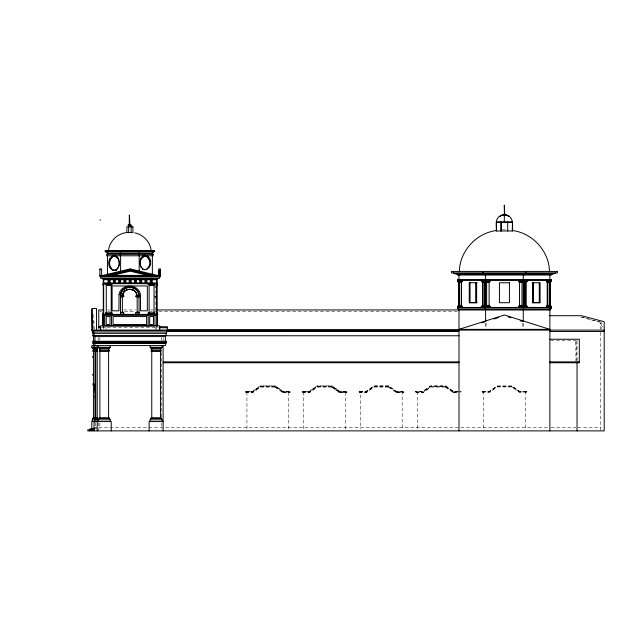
<?xml version="1.0" encoding="UTF-8"?>
<svg xmlns="http://www.w3.org/2000/svg" width="636" height="636" viewBox="0 0 636 636"><rect width="100%" height="100%" fill="white"/><g stroke="black" fill="none" stroke-linecap="round" stroke-linejoin="round"><path stroke-width="0.48" stroke-dasharray="3.18 2.39" d="M274.959 387.117L282.535 392.515L290.008 392.515L290.366 391.792M245.17 391.792L252.874 392.158L260.45 386.76L275.213 386.394L282.789 391.792L290.867 391.792L282.917 391.434L275.34 386.036L260.196 386.036L252.619 391.434L244.669 391.792L252.746 391.792L260.323 386.394L275.213 386.394M282.535 392.515L290.008 392.515M275.086 386.76L282.789 391.792M346.811 392.515L339.338 392.499L331.769 387.101L339.338 392.515L346.811 392.515L347.169 391.792M301.965 391.792L309.676 392.158L317.245 386.76L332.016 386.394L339.584 391.792L347.661 391.792L339.711 391.434L332.143 386.036L316.99 386.036L309.422 391.434L301.472 391.792L309.549 391.792L317.118 386.394L332.016 386.394M331.889 386.76L339.584 391.792M388.556 387.117L396.133 392.515L403.606 392.515L403.963 391.792M358.768 391.792L366.471 392.158L374.048 386.76L388.811 386.394L396.387 391.792L404.464 391.434L396.514 391.434L388.938 385.893L373.793 385.893L366.217 391.291L360.54 391.291L360.54 428.903M396.133 392.515L403.606 392.515M388.683 386.76L396.387 391.792M445.359 387.117L452.935 392.515L457.602 392.515M415.562 391.792L423.274 392.158L430.842 386.76L445.613 386.394L453.182 391.792L457.92 391.792M452.935 392.515L458.127 392.499M445.486 386.76L453.182 391.792M481.826 391.649L489.537 392.015L497.106 386.609L511.877 386.251L519.453 391.649L527.53 391.649L519.572 391.291L512.004 385.893L496.859 385.893L489.283 391.291L481.333 391.649L489.41 391.649L496.986 386.251L511.877 386.251M511.749 386.609L519.453 391.649M601.259 328.733L602.515 326.3M460.766 391.792L460.408 392.515M519.326 392.015L527.029 391.649M245.528 392.158L253.001 392.515L260.569 387.101L274.967 387.101M302.323 392.158L309.796 392.515L317.364 387.101L331.769 387.101M388.938 386.036L373.793 386.036L366.217 391.434L358.267 391.792L366.344 391.792L373.92 386.394L388.811 386.394M359.125 392.158L366.598 392.515L374.167 387.101L388.564 387.101M458.047 391.434L453.309 391.434L445.741 386.036L430.588 386.036L423.02 391.434L415.07 391.792L423.147 391.792L430.715 386.394L445.613 386.394M415.92 392.158L423.393 392.515L430.962 387.101L445.367 387.101M502.313 229.795L506.542 229.795M245.528 392.515L253.001 392.515M302.323 392.515L309.796 392.515M359.125 392.515L366.598 392.515M415.92 392.515L423.393 392.515M482.191 392.015L483.606 392.356M154.405 287.051L155.923 287.051M154.405 295.923L155.923 295.923M154.405 296.646L155.923 296.646M154.405 297.004L155.923 297.004M107.675 309.947L109.662 309.947M123.559 309.947L135.468 309.947M150.35 309.947L154.317 309.947M99.741 311.386L101.72 311.386M107.675 311.386L109.662 311.386M124.545 311.386L135.468 311.386M150.35 311.386L152.338 311.386M153.332 311.386L458 311.386M93.826 320.981L94.2 330.1M600.416 329.44L600.416 323.072L602.308 323.072M101.728 327.739L158.34 327.763M550.848 340.443L578.323 340.316M396.514 391.291L402.19 391.291L402.19 428.903M458.047 391.291L453.309 391.291L445.741 385.893L430.588 385.893L423.02 391.291L417.335 391.291L417.335 428.903M458.612 391.434L461.259 391.792L458.572 391.792M282.662 392.158L290.008 392.158M339.457 392.158L346.811 392.158M396.26 392.158L403.606 392.158M453.055 392.158L457.65 392.158M482.191 392.372L489.664 392.372L497.233 386.958L511.63 386.958L519.199 392.372L526.672 392.015M93.444 427.646L96.473 427.646M98.747 427.646L550.108 427.646M551.102 427.646L575.898 427.646M577.862 427.646L600.416 427.646M94.088 428.728L96.441 428.728M525.257 392.356L526.672 392.372M582.051 317.221L601.433 322.341M580.604 317.03L601.433 322.531M600.416 323.072L602.515 327.111M576.979 361.057L575.898 340.443L575.898 361.089M600.416 332.318L600.416 430.882M577.035 340.443L577.035 361.089M525.257 391.291L525.257 428.91M523.253 323.199L523.253 328.128M522.784 323.199L522.784 328.128M486.079 323.199L486.079 328.128M485.61 323.199L485.61 328.128M483.606 391.291L483.606 430.882M345.396 428.903L345.396 391.291L339.711 391.291L332.143 385.893L316.99 385.893L309.422 391.291L303.738 391.291L303.738 428.903M288.593 428.903L288.593 391.291L282.917 391.291L275.34 385.893L260.196 385.893L252.619 391.291L246.943 391.291L246.943 430.882M163.118 337.7L163.118 340.681M161.6 337.485L161.6 340.467M161.6 352.519L161.6 417.001M161.6 422.94L161.6 428.903M156.679 326.65L156.679 329.241M155.168 284.944L155.168 311.489M155.168 327.158L155.168 329.122M105.942 327.158L105.942 329.122M103.668 326.65L103.668 329.241M99.884 337.478L99.884 340.18M99.884 422.948L99.884 428.903M98.747 337.485L98.747 340.467M98.747 422.789L98.747 430.882M96.092 427.646L96.092 428.728M95.718 422.717L95.718 427.646M93.826 314.383L93.826 330.1"/><path stroke-width="0.95" d="M459.399 271.429C459.661 251.053 476.475 232.951 496.533 230.502M108.494 250.505C109.392 241.068 117.7 233.309 127.057 232.514M496.287 221.956L512.568 221.956L512.568 230.979L496.287 230.979C496.724 226.329 494.776 220.422 498.799 216.836M523.253 320.949L523.023 321.593L520.232 320.711M549.639 330.028L549.87 329.384L504.428 314.987L458.993 329.384L459.216 330.028M139.204 253.382L140.159 250.505M129.394 224.81L130.07 224.762L129.005 224.643A2.329 2.305 -90 0 1 130.364 224.699L131.262 225.295L129.251 224.762L129.354 214.92L129.927 224.81A2.154 0.612 -90 0 1 130.189 225.764L130.189 225.764A2.154 0.747 -90 0 0 129.863 224.81L129.426 224.619L130.078 224.731A2.154 0.747 90 0 1 130.428 225.613L130.428 225.613A2.154 0.875 -90 0 0 130.022 224.739L129.307 224.731A2.154 0.875 -90 0 0 129.203 224.858A2.154 0.747 -90 0 1 129.227 224.739M97.228 347.304L91.815 347.304L91.815 345.579L165.392 345.579L165.392 336.579L166.147 335.498L166.147 333.344M129.45 224.81L129.871 224.619M549.87 309.955L551.38 308.142L551.38 306.703L546.499 306.703L546.499 307.427M140.659 258.796L142.925 256.674A7.56 5.446 90 0 1 146.996 256.944L149.094 259.353L149.73 261.03M129.529 224.572L129.967 224.723M153.872 251.586L152.362 253.382L107.452 253.382L105.179 251.22L105.179 250.505L154.635 250.505L154.635 251.22L153.872 251.586L105.942 251.586M158.197 278.266L157.434 278.989L102.913 278.989L102.15 278.266M101.609 276.111L101.609 268.909L99.884 268.909L99.884 276.111L100.639 276.827L159.708 276.827L160.463 276.111L160.463 268.909L158.738 268.909L158.738 276.111M154.898 315.13L155.279 314.407M156.679 315.13L157.06 314.407M157.434 315.13L157.815 314.407L102.531 314.407L102.913 315.13L157.434 315.13L157.434 325.926L156.679 325.926M109.742 347.781L110.108 347.304A1.034 1.034 0 0 1 109.742 347.773L109.368 347.956M161.616 347.781L161.981 347.304A1.034 1.034 0 0 1 161.616 347.773L161.242 347.956M111.348 256.984C113.637 255.481 117.056 256.006 118.55 258.391M113.454 256.316C110.108 257.612 108.955 261.69 109.495 264.974M504.324 221.956L504.324 205.118L504.706 214.761L503.625 215.294L504.491 214.753L505.366 215.318L505.056 214.992C503.052 214.284 509.126 215.421 509.388 216.59L506.28 214.992L504.261 214.753M500.612 215.707L504.3 214.753L508.045 215.707L506.2 214.992M502.456 214.992L499.268 216.59L502.376 214.992L504.348 214.753M481.842 322.865L484.664 321.967M494.013 319.002L498.751 317.507M109.209 275.388L130.173 270.411L151.137 275.388M112.365 275.388L130.173 271.159L147.989 275.388M502.321 214.992L504.396 214.753M523.253 279.713L523.881 279.641L523.881 280.357M523.253 309.955L523.881 307.427M549.87 279.713L551.38 279.641L551.38 281.08L546.499 281.08L546.499 280.357M99.884 219.977L100.639 219.977M496.493 222.314L512.37 222.314M128.655 225.756L131.159 225.756M105.179 251.22L154.635 251.22M105.942 251.943L153.872 251.943M114.957 256.157L113.701 256.173L114.512 256.173M99.884 269.656L100.313 269.656M160.463 269.656L160.034 269.656L160.034 275.388L160.463 275.388M158.738 270.411L159.604 270.411M158.738 271.159L159.167 271.159L159.167 275.388M99.884 275.388L100.313 275.388M158.738 275.388L159.604 275.388M101.609 275.698L104.566 275.698M155.78 275.698L158.738 275.698M103.286 279.713L157.06 279.713M462.364 280.357L462.364 281.08L457.475 281.08L457.475 279.641L551.38 279.641M457.475 280.357L551.38 280.357M477.119 282.718L469.249 282.718L469.249 302.656L477.119 302.656M532.221 282.774L540.091 282.774L540.091 302.712L532.221 302.712M103.286 282.948L157.06 282.948M103.668 284.387L102.913 284.387L102.913 283.672L157.434 283.672L157.434 284.387L156.679 284.387M103.104 284.745L103.668 284.745M156.679 284.745L157.251 284.745M103.668 285.469L103.104 285.469L103.104 284.387M106.284 285.469L111.205 285.469M149.11 285.469L154.031 285.469M156.679 285.469L157.251 285.469L157.251 284.387M120.498 296.646L123.909 296.646L123.909 295.923L120.498 295.923C120.196 284.483 139.356 284.483 139.053 295.923L135.643 295.923L135.643 296.646L139.053 296.646M120.498 297.004L123.153 296.646M139.053 297.004L136.406 296.646M539.773 302.656L532.706 302.656L532.706 282.718M469.567 302.712L476.634 302.712L476.634 282.774M457.475 307.427L551.38 307.427M462.364 307.427L462.364 306.703L457.475 306.703L457.475 308.142L551.38 308.142M91.926 309.342L92.307 330.1M457.475 308.142L458.612 309.581L550.251 309.581M103.708 309.947L98.747 309.947L98.747 328.303M156.305 309.947L550.251 309.947M120.498 312.252L123.527 312.252L123.527 312.968M139.053 312.252L136.024 312.252L136.024 312.968M103.668 312.825L102.913 312.825L102.913 314.407M156.679 312.825L157.434 312.825L157.434 314.407M120.498 312.968L123.909 312.968L123.909 314.407M139.053 312.968L135.643 312.968L135.643 314.407M102.913 313.54L103.668 313.54M105.409 313.54L112.071 313.54M148.236 313.54L154.898 313.54M156.679 313.54L157.434 313.54M102.531 314.764L157.815 314.764M549.87 315.702L581.479 315.702L604.2 321.705L604.2 430.882L87.768 430.882L87.768 429.809L94.088 429.809M102.913 316.569L102.913 324.487M103.668 325.926L102.913 325.926L102.913 315.13M98.747 326.705L100.734 326.705M159.334 326.705L167.284 326.705L167.284 331.038L458.993 331.038L167.284 330.99M98.747 327.739L100.734 327.763M159.334 327.739L167.284 327.763M458.993 329.384L549.87 329.384M167.284 329.957L458.993 329.957M91.926 330.1L604.2 330.1M167.284 330.458L91.926 330.458L91.926 308.508L96.473 308.508L96.473 330.1M549.87 331.467L604.2 331.467M166.147 335.498L92.689 335.498L93.444 336.579L165.392 336.579M166.099 335.76L458.993 335.76M549.87 339.234L579.309 339.234L579.309 362.759L549.87 362.759M92.84 347.995L94.955 347.995M95.114 347.995L97.228 347.995M94.955 349.029L92.84 349.029L92.84 347.304M97.228 349.029L95.114 349.029L95.114 347.304M94.955 350.412L92.84 350.412L92.84 351.454L94.955 351.454M97.228 350.412L95.114 350.412L95.114 351.454L97.228 351.454M93.444 357.44L92.689 357.44L92.689 356.359M163.118 361.868L458.993 361.868M549.87 361.868L579.309 361.868M163.118 362.759L458.993 362.759M93.444 375.081L92.689 375.081L92.689 374.358M93.063 383.898L93.826 383.898L93.063 383.913L93.063 384.987L93.826 384.987M94.581 384.875L95.336 384.875M94.581 390.21L95.336 390.21M94.955 391.291L94.581 384.096M94.955 392.73L95.718 393.811M94.955 395.974L95.718 395.974M94.955 397.047L95.718 397.77M94.955 417.765L92.951 417.765L92.951 418.448M97.228 417.765L95.225 417.765L95.225 418.448M97.228 418.448L92.57 418.448L92.57 419.832M97.228 419.832L92.196 419.832L92.196 421.557M163.118 421.557L149.11 421.557L149.11 430.882M94.088 428.728L90.034 428.728L90.034 429.809M457.475 279.641L458.993 279.713M485.61 309.955L484.982 307.427M485.61 279.713L484.982 279.641L484.982 280.357M512.33 230.502C532.388 232.951 549.194 251.053 549.456 271.429M114.027 256.125C120.021 257.151 120.768 266.285 116.38 269.664A7.56 5.446 -90 0 1 113.701 270.523M134.713 232.84C143.187 234.477 150.263 241.839 151.114 250.505M508.148 316.879L510.939 317.769M150.978 347.956L150.239 347.304A1.034 1.034 0 0 0 150.605 347.773L150.692 347.836A1.193 1.193 0 0 0 151.193 347.995L161.035 347.995A1.193 1.193 0 0 0 161.536 347.836M99.105 347.956L98.365 347.304A1.034 1.034 0 0 0 98.731 347.773A1.193 1.193 0 0 0 99.311 347.995L109.161 347.995A1.193 1.193 0 0 0 109.654 347.836M94.899 347.956L94.16 347.304M92.625 347.956L91.894 347.304M105.409 315.13L105.027 314.407M103.668 315.13L103.286 314.407M111.872 269.441L109.98 266.73M509.857 216.836C513.872 220.422 511.932 226.329 512.37 230.979M94.955 336.579L94.2 335.498L94.2 333.344M120.609 253.382L119.655 250.505M141.144 267.549L140.508 265.88A7.036 5.072 -90 0 1 140.715 260.37L141.462 258.796L143.736 256.674A7.56 5.446 -90 0 1 146.479 256.372M485.61 320.949L485.832 321.593M577.035 362.035L577.035 430.882M555.172 272.868L555.172 273.591L453.691 273.591L453.691 272.868M552.899 273.591L552.899 274.307L455.964 274.307L455.964 273.591M551.38 274.307L551.38 275.03L457.475 275.03L457.475 274.307M550.943 280.357L551.007 281.653L546.737 281.653L546.737 281.08M550.943 307.427L551.007 306.131L546.737 306.131L546.737 306.703M550.625 281.653L550.625 282.376L546.968 282.376L546.968 281.653M550.625 306.131L550.625 305.407L546.968 305.407L546.968 306.131M550.323 281.08L550.323 281.653M550.251 282.376L550.251 305.407M550.323 306.131L550.323 306.703M549.87 274.347L549.87 306.703M549.87 308.412L549.87 430.882M549.75 281.653L549.75 282.376M549.75 305.407L549.75 306.131M549.218 281.653L549.218 306.131M547.564 280.357L547.564 307.427M547.206 282.376L547.206 305.407M539.288 282.774L539.288 302.712M533.509 282.718L533.509 302.656M533.024 282.774L533.024 302.712M527.697 280.357L527.697 281.08L518.483 281.08L518.483 280.357M527.697 307.427L527.697 306.703L518.483 306.703L518.483 307.427M527.085 281.08L527.085 281.653L523.492 281.653L523.492 281.08M527.085 306.703L527.085 306.131L523.492 306.131L523.492 306.703M526.385 271.429L526.385 272.868M526.505 281.653L526.505 282.376L523.722 282.376L523.722 281.653M526.505 306.131L526.505 305.407L523.722 305.407L523.722 306.131M526.004 282.376L526.004 305.407M525.733 282.376L525.733 305.407M525.447 272.868L525.447 273.591M524.509 273.591L524.509 274.307M524.318 280.357L524.255 282.376M524.255 305.407L524.318 307.427M524.231 282.376L524.231 305.407M523.881 274.307L523.881 275.03M523.969 282.376L523.969 305.407M523.253 274.347L523.253 307.427M523.253 309.398L523.253 321.228M522.76 281.08L522.76 281.653L518.825 281.653L518.825 281.08M522.76 306.703L522.76 306.131L518.825 306.131L518.825 306.703M522.323 281.653L522.323 282.376L519.143 282.376L519.143 281.653M522.323 306.131L522.323 305.407L519.143 305.407L519.143 306.131M521.989 282.376L521.989 305.407M519.493 282.376L519.493 305.407M507.719 221.956L507.719 230.979M501.144 221.956L501.144 230.979M501.057 221.956L501.057 230.979M496.493 221.956L496.493 230.979M490.38 280.357L490.38 281.08L481.166 281.08L481.166 280.357M490.38 307.427L490.38 306.703L481.166 306.703L481.166 307.427M489.887 281.08L489.887 281.653L485.952 281.653L485.952 281.08M489.887 306.703L489.887 306.131L485.952 306.131L485.952 306.703M489.458 281.653L489.458 282.376L486.278 282.376L486.278 281.653M489.458 306.131L489.458 305.407L486.278 305.407L486.278 306.131M489.116 282.376L489.116 305.407M486.62 282.376L486.62 305.407M485.61 274.347L485.61 307.427M485.61 309.398L485.61 321.665M485.26 281.08L485.26 281.653L481.675 281.653L481.675 281.08M485.26 306.703L485.26 306.131L481.675 306.131L481.675 306.703M484.982 274.307L484.982 275.03M484.958 281.653L484.958 282.376L482.168 282.376L482.168 281.653M484.958 306.131L484.958 305.407L482.168 305.407L482.168 306.131M484.719 282.376L484.719 305.407M484.537 280.357L484.537 281.08M484.537 306.703L484.537 307.427M484.457 281.08L484.457 306.703M484.354 273.591L484.354 274.307M483.416 272.868L483.416 273.591M482.947 282.376L482.947 305.407M482.684 282.376L482.684 305.407M482.47 271.429L482.47 272.868M476.316 282.718L476.316 302.656M475.831 282.774L475.831 302.712M470.052 282.718L470.052 302.656M462.022 281.08L462.022 281.653L457.856 281.653L457.856 281.08M462.022 306.703L462.022 306.131L457.856 306.131L457.856 306.703M461.712 281.653L461.712 282.376L458.23 282.376L458.23 281.653M461.712 306.131L461.712 305.407L458.23 305.407L458.23 306.131M461.474 282.376L461.474 305.407M461.291 280.357L461.291 307.427M459.462 281.653L459.462 306.131M458.993 274.347L458.993 306.449M458.993 309.398L458.993 430.882M458.93 281.653L458.93 282.376M458.93 305.407L458.93 306.131M458.612 282.376L458.612 305.407M458.429 281.08L458.429 281.653M458.429 306.131L458.429 306.703M457.92 280.357L457.92 281.08M457.92 306.703L457.92 307.427M166.902 330.458L166.902 331.905L92.307 331.905L92.307 330.458M166.529 331.905L166.529 333.344L92.689 333.344L92.689 331.905M163.118 345.435L163.118 430.882M162.363 421.557L162.363 419.832L149.865 419.832L149.865 421.557M162.061 345.579L162.061 347.304L150.168 347.304L150.168 345.579M161.6 419.832L161.6 418.448L150.621 418.448L150.621 419.832M161.226 418.448L161.226 417.765L151.002 417.765L151.002 418.448M161.035 347.304L161.035 349.029L151.193 349.029L151.193 347.304M160.463 349.029L160.463 350.412M160.463 351.454L160.463 417.765M159.708 276.827L159.708 278.266L100.639 278.266L100.639 276.827M159.708 330.1L159.708 325.783L100.639 325.783L100.639 330.1M157.06 278.989L157.06 283.672M157.06 285.469L157.06 312.825M156.679 278.989L156.679 326.173M155.168 283.672L155.168 284.387L147.973 284.387L147.973 283.672M154.405 284.387L148.729 284.387M154.031 284.745L154.031 312.825M152.362 252.444L152.362 274.728M152.187 279.713L152.187 282.948M151.758 349.029L151.758 350.412M151.758 351.454L151.758 417.765M151.241 279.713L151.241 282.948M150.295 279.713L150.295 282.948M149.11 284.745L149.11 312.825M148.164 315.13L148.164 325.926M147.854 314.407L148.236 315.13L148.236 312.825L154.898 312.825L154.977 325.926L104.725 325.926L104.725 315.13M146.916 279.713L146.916 282.948M145.97 279.713L145.97 282.948M145.024 279.713L145.024 282.948M141.653 279.713L141.653 282.948M140.707 279.713L140.707 282.948M139.761 279.713L139.761 282.948M139.523 254.344L139.523 255.783M139.204 252.444L139.204 270.856M139.053 314.407L139.053 295.335C138.576 284.602 120.975 284.602 120.498 295.335L120.498 314.407M137.169 297.004L137.169 312.252M136.39 279.713L136.39 282.948M135.436 279.713L135.436 282.948M134.49 279.713L134.49 282.948M131.159 226.814L131.159 232.569M131.119 279.713L131.119 282.948M130.173 279.713L130.173 282.948M129.227 279.713L129.227 282.948M128.655 226.814L128.655 232.569M125.856 279.713L125.856 282.948M124.91 279.713L124.91 282.948M123.964 279.713L123.964 282.948M122.374 297.004L122.374 312.252M120.609 252.444L120.609 270.856M120.586 279.713L120.586 282.948M120.291 254.344L120.291 255.783M119.64 279.713L119.64 282.948M118.694 279.713L118.694 282.948M115.323 279.713L115.323 282.948M114.377 279.713L114.377 282.948M113.431 279.713L113.431 282.948M112.453 314.407L112.071 315.13L112.071 312.825L105.409 312.825L105.409 314.407M112.341 283.672L112.341 284.387L105.147 284.387L105.147 283.672M111.578 284.387L105.902 284.387M111.546 315.13L111.546 325.926M111.205 284.745L111.205 312.825M111.244 430.882L111.244 421.557L91.815 421.557L91.815 430.882M110.481 421.557L110.481 419.832L97.992 419.832L97.992 421.557M110.179 345.579L110.179 347.304L98.294 347.304L98.294 345.579M110.06 279.713L110.06 282.948M109.726 419.832L109.726 418.448L98.747 418.448L98.747 419.832M109.344 418.448L109.344 417.765L99.121 417.765L99.121 418.448M109.161 347.304L109.161 349.029L99.311 349.029L99.311 347.304M109.106 279.713L109.106 282.948M108.589 349.029L108.589 350.412M108.589 351.454L108.589 417.765M108.16 279.713L108.16 282.948M107.452 252.444L107.452 274.728M106.284 284.745L106.284 312.825M103.668 278.989L103.668 326.173M103.286 278.989L103.286 283.672M103.286 285.469L103.286 312.825M99.884 349.029L99.884 350.412M99.884 351.454L99.884 417.765M97.228 345.579L97.228 430.882M95.718 349.029L95.718 350.412M95.718 351.454L95.718 419.124M94.955 335.498L94.955 345.579M94.955 347.304L94.955 421.954M94.844 418.448L94.844 419.832M94.47 419.832L94.47 421.557M94.2 341.262L94.2 341.977M94.2 342.701L94.2 343.416M94.088 345.579L94.088 347.304M94.088 421.557L94.088 430.882M93.826 331.905L93.826 333.344M93.444 330.458L93.444 331.905M93.444 336.42L93.444 345.579M93.444 349.029L93.444 417.765M93.063 333.344L93.063 335.498M89.541 429.809L89.541 430.882M115.895 270.332A7.56 5.446 -90 0 1 113.136 270.213M116.913 269.767A7.56 5.454 -90 0 1 112.842 269.791L111.634 268.861L109.949 265.912A7.036 5.064 -90 0 1 109.933 260.402L111.602 257.437L112.803 256.491A7.56 5.454 90 0 1 116.881 256.467M142.051 268.853A7.56 5.446 -90 0 0 146.105 269.338L147.369 268.551L149.229 265.8A7.036 5.072 -90 0 0 149.587 260.315L148.109 257.167L146.972 256.093A7.56 5.446 -90 0 0 145.668 255.449M146.479 255.449A7.56 5.446 -90 0 1 147.783 256.085L149.81 258.614L150.398 260.315A7.036 5.072 -90 0 1 150.04 265.8L149.245 267.343L146.916 269.338A7.56 5.446 90 0 1 142.862 268.853L140.826 266.333L140.238 264.632A7.036 5.072 -90 0 1 140.604 259.146L141.399 257.604L143.72 255.608A7.56 5.446 -90 0 1 145.095 255.282M142.917 255.608A7.56 5.446 -90 0 1 144.285 255.282M119.043 294.73L118.924 310.805L112.111 310.805L112.111 285.969L147.329 285.969L147.329 310.805L140.508 310.805L140.508 296.05C140.628 283.743 120.522 282.583 119.043 294.73M122.931 294.182L122.692 295.923C122.676 287.273 136.986 287.234 136.859 295.923C136.883 288.275 124.799 286.812 122.931 294.182M121.118 293.212L120.689 295.748L122.533 295.748C122.684 287.082 136.867 287.082 137.018 295.748L138.863 295.748C138.934 286.176 123.877 284.181 121.118 293.212M109.813 258.773L109.122 260.402A7.036 5.064 -90 0 0 109.146 265.912L109.845 267.533L112.031 269.791A7.56 5.454 90 0 0 116.11 269.767L118.288 267.486L118.98 265.856A7.036 5.064 -90 0 0 118.964 260.347L118.264 258.725L116.07 256.467A7.56 5.454 -90 0 0 111.992 256.491L109.813 258.773M128.249 225.009L128.035 225.184A2.25 2.234 -90 0 1 128.734 224.739L128.249 225.009M130.173 268.909L99.884 276.111L160.463 276.111L130.173 268.909M130.173 269.656L106.061 275.388L154.286 275.388L130.173 269.656M132.94 226.814L126.882 226.814L126.882 232.569L132.94 232.569L132.94 226.814M153.117 254.344L106.697 254.344L106.697 255.783L153.117 255.783L153.117 254.344M557.446 271.429L451.417 271.429L451.417 272.868L557.446 272.868L557.446 271.429M509.428 282.774L499.435 282.774L499.435 302.712L509.428 302.712L509.428 282.774M110.028 316.569L106.244 316.569L106.244 324.487L110.028 324.487L110.028 316.569M146.646 316.569L113.057 316.569L113.057 324.487L146.646 324.487L146.646 316.569M153.459 316.569L149.675 316.569L149.675 324.487L153.459 324.487L153.459 316.569M166.147 341.262L92.689 341.262L92.689 341.977L166.147 341.977L166.147 341.262M166.147 342.701L92.689 342.701L92.689 343.416L166.147 343.416L166.147 342.701M109.161 350.412L99.311 350.412L99.311 351.454L109.161 351.454L109.161 350.412M161.035 350.412L151.193 350.412L151.193 351.454L161.035 351.454L161.035 350.412"/></g></svg>
